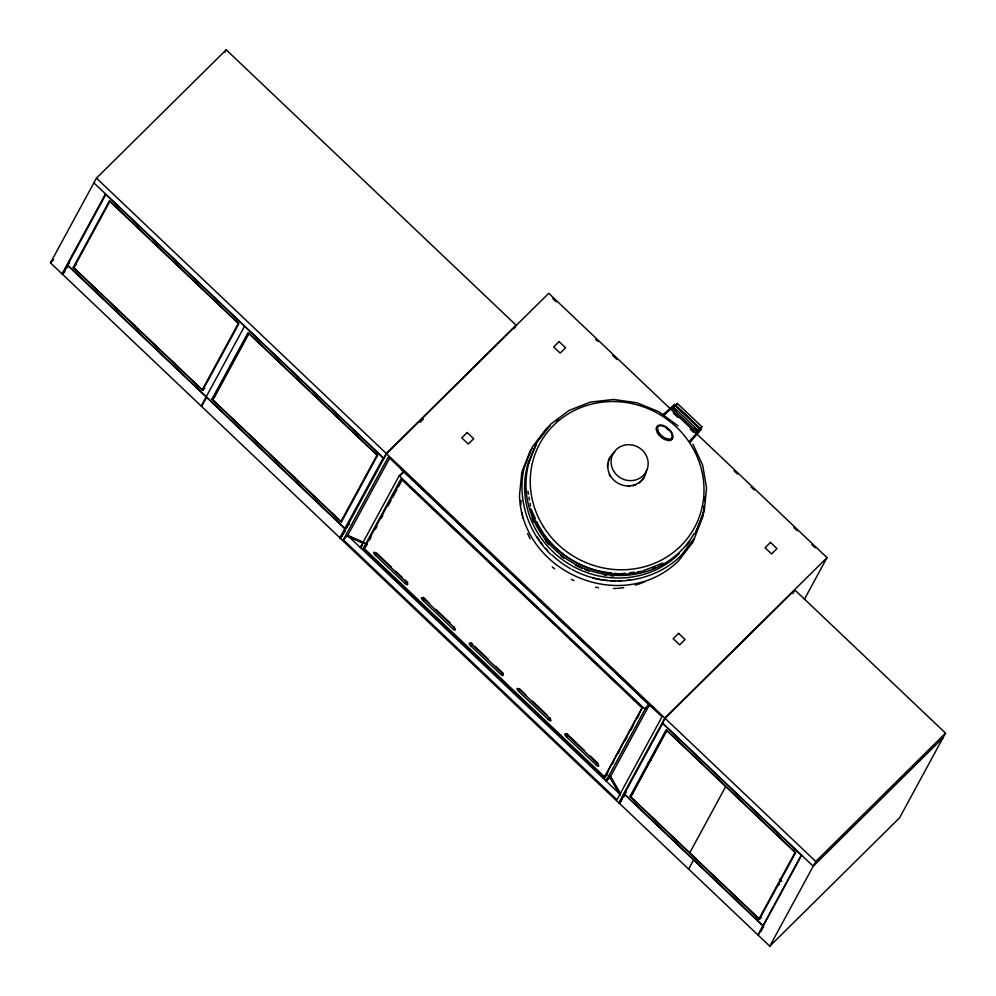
<?xml version="1.0" encoding="UTF-8"?>
<svg xmlns="http://www.w3.org/2000/svg" width="996" height="996" viewBox="0 0 996 996"><rect width="100%" height="100%" fill="white"/><g stroke="black" fill="none" stroke-linecap="round" stroke-linejoin="round"><path stroke-width="1.49" d="M520.559 505.806L521.107 500.39M703.388 511.857L702.89 516.675L692.818 542.322L678.612 560.773C622.737 615.603 522.078 572.837 519.476 495.585L521.804 472.266L530.221 450.889L532.088 448.461M703.699 508.794L703.998 505.744M704.608 499.631L704.919 496.568M704.035 507.176L703.425 513.214L695.146 534.23M704.633 501.125L705.093 496.593M528.627 463.215L536.956 442.1M65.35 270.601L62.051 273.875L50.46 262.857L96.45 178.147L226.216 49.8L516.077 325.169L514.16 328.692M62.051 273.875L105.489 193.871M345.326 530.856L340.321 538.214L62.511 274.311L67.479 265.173L69.645 263.031M66.807 268.248L68.226 265.646M73.243 267.501L109.46 200.794L238.853 323.712L202.636 390.432L73.243 267.501L76.48 264.289M224.934 52.153L226.216 49.8M201.192 406.044L206.147 396.906M206.247 396.719L244.518 326.24M201.653 406.48L206.608 397.342M211.911 399.234L248.129 332.527L377.534 455.446L341.304 522.165L211.911 399.234L215.161 396.035M212.945 399.931L249.012 333.498M340.943 521.53L376.961 455.197M339.86 537.778L344.815 528.639L349.322 524.095M340.321 538.214L345.288 529.075L347.442 526.946M516.077 325.169L386.311 453.516L383.759 458.222L93.885 182.853M804.37 599.38L827.016 557.648L548.746 293.297L386.548 453.728L340.508 538.537L618.777 802.888L622.089 799.614M343.334 539.795L388.353 456.878L661.991 716.821L616.972 799.738L343.334 539.795L347.766 535.325L364.748 542.895M389.635 458.197L347.654 535.512L619.699 793.949M363.142 548.622L401.002 478.889L642.171 707.994L604.311 777.727L363.142 548.622L367.474 544.339M641.586 708.803L604.622 776.892L364.15 548.447L401.849 479.001M369.578 539.919L371.047 537.205M375.492 529.025L376.961 526.311M381.406 518.144L382.875 515.418M388.054 505.881L391.017 500.44M392.486 497.714L396.931 489.546M398.4 486.82L402.098 480.01M673.881 405.82L674.628 404.463L700.947 429.463L690.303 441.925M672.661 408.808L675.313 405.409L699.877 428.741L698.955 430.446L697.237 432.14L672.661 408.808L675.313 405.409M690.589 440.693L700.238 429.351L674.753 405.148L662.776 416.316M676.396 405.123L677.317 403.43L701.881 426.761L700.96 428.454M697.237 432.14L699.877 428.741M606.352 775.174L607.821 772.448M612.266 764.281L613.748 761.554M618.18 753.387L619.661 750.66M624.828 741.136L627.044 737.052M630.742 730.242L632.958 726.159M637.403 717.992L638.872 715.265M362.482 545.223L360.315 547.364L399.197 475.752L645.01 709.264L606.128 780.864L610.448 776.594L649.33 704.981L403.529 471.469L399.097 475.939M618.777 802.888L664.818 718.079L827.016 557.648M801.631 855.191L758.193 935.182L769.784 946.2L899.55 817.853L945.54 733.143L794.808 589.956L665.054 718.303L662.489 723.009L813.222 866.209L942.988 737.862M624.255 794.086L762.924 925.819L757.956 934.97L619.288 803.237L624.255 794.086L626.409 791.957M624.355 793.899L662.626 723.42L801.294 855.153L763.023 925.633L623.894 793.463M619.524 803.448L624.48 794.31M623.583 797.173L625.002 794.559M630.02 796.427L666.237 729.719L795.63 852.638L759.413 919.345L630.02 796.427L633.257 793.214M630.817 796.9L666.884 730.466M792.891 593.492L794.808 589.956M689.718 852.85L725.785 786.417M688.622 869.097L693.59 859.959M760.832 931.521L763.671 926.292M769.784 946.2L815.774 861.49L945.54 733.143M695.918 531.74L704.284 510.637L706.562 487.903L702.678 465.306L692.942 444.166M535.201 444.303L549.008 426.276M534.877 444.814L550.788 424.097L568.915 410.514L590.292 402.11L613.586 399.471L636.917 402.77L658.879 411.759L677.965 425.84M680.579 556.166L694.498 537.977M689.344 441.564L700.238 429.351M690.054 441.676L700.947 429.463M50.46 262.857L53.759 259.595M62.511 274.311L64.678 272.169M202.636 390.432L204.803 388.291M230.026 365.881L232.18 363.739M420.051 422.329L423.35 419.067M399.657 476.188L403.99 471.917M364.312 543.318L347.231 535.948L363.689 542.895M360.415 547.165L362.581 545.036M364.15 548.447L365.881 546.729M375.38 555.258A2.888 0.934 45.3 0 1 373.761 552.431A2.888 0.934 45.3 0 1 376.301 553.564L405.982 581.764A2.888 0.934 45.3 0 1 407.613 584.59A2.888 0.934 45.3 0 1 405.061 583.457L375.38 555.258L377.111 553.552L391.403 567.122M405.061 583.457L406.791 581.751L404.6 579.66M423.151 600.638A2.888 0.934 45.3 0 1 421.532 597.812A2.888 0.934 45.3 0 1 424.072 598.945L453.753 627.144A2.888 0.934 45.3 0 1 455.384 629.97A2.888 0.934 45.3 0 1 452.831 628.837L423.151 600.638L424.881 598.932A2.888 0.934 45.3 0 1 423.537 597.276M677.317 403.43L675.599 405.123L700.163 428.467L701.881 426.761M452.831 628.837L454.562 627.131M470.921 646.018A2.888 0.934 45.3 0 1 469.29 643.192A2.888 0.934 45.3 0 1 471.843 644.325L501.523 672.524A2.888 0.934 45.3 0 1 503.154 675.35A2.888 0.934 45.3 0 1 500.602 674.217L470.921 646.018L472.652 644.312A2.888 0.934 45.3 0 1 472.129 643.765M500.602 674.217L502.333 672.512L495.734 666.237M518.692 691.398A2.888 0.934 45.3 0 1 517.061 688.572A2.888 0.934 45.3 0 1 519.613 689.705L549.294 717.904A2.888 0.934 45.3 0 1 550.925 720.731A2.888 0.934 45.3 0 1 548.373 719.598L518.692 691.398L520.422 689.693A2.888 0.934 45.3 0 1 519.439 688.585M548.373 719.598L550.103 717.892M566.463 736.779A2.888 0.934 45.3 0 1 564.832 733.952A2.888 0.934 45.3 0 1 567.384 735.085L597.065 763.285A2.888 0.934 45.3 0 1 598.696 766.111A2.888 0.934 45.3 0 1 596.143 764.978L566.463 736.779L568.193 735.073L584.677 750.735M644.537 708.816L648.869 704.533M644.898 709.451L649.33 704.981M596.143 764.978L597.874 763.272L590.18 755.964M604.311 777.727L607.56 774.515M605.655 780.428L609.988 776.145L610.448 776.594M606.228 780.677L610.548 776.407L620.62 793.924M648.122 763.073L651.372 759.861M619.288 803.237L621.454 801.095M777.515 885.992L779.681 883.85M759.413 919.345L761.579 917.204M662.253 415.257L674.628 404.463M662.39 415.942L674.753 405.148M550.215 425.728L546.343 428.654L532.437 446.843L524.008 468.369C517.111 499.506 528.216 532.35 550.813 554.473M556.366 421.109L558.831 419.266M680.417 556.316C657.285 578.327 623.409 585.86 592.72 578.041M643.204 570.795L662.875 563.064M620.533 573.758L625.115 573.235M629.684 572.712L634.265 572.19M637.316 571.841L641.885 571.318M642.582 571.667C595.957 583.034 544.737 554.311 530.27 508.52M611.32 572.837C579.921 570.422 549.817 550.203 536.72 521.468M614.395 573.273L619.014 573.933M347.691 536.383L363.254 543.318M653.476 707.06L648.433 704.969L654.459 708.119M673.595 407.103L698.159 430.446M552.805 298.588L556.191 301.788M595.596 339.238L597.849 341.367M612.49 355.273L616.997 359.556M673.296 413.041L677.803 417.324M690.191 429.089L693.565 432.301M734.102 470.809L737.488 474.021M750.996 486.857L754.37 490.069M793.787 527.507L797.161 530.719M811.802 544.625L815.189 547.825M96.45 178.147L386.311 453.516M386.548 453.728L664.818 718.079M665.054 718.303L815.774 861.49M377.484 455.546L248.49 333.162L212.484 399.496L341.416 521.966M402.969 480.072L415.332 491.812M418.706 495.012L441.178 516.364M445.673 520.634L459.156 533.445M465.904 539.844L477.134 550.527M481.628 554.797L493.991 566.537M497.365 569.737L502.98 575.078M505.233 577.207L520.958 592.159M525.452 596.43L537.815 608.17M543.442 613.499L555.793 625.251M559.167 628.451L572.65 641.262M574.904 643.391L581.639 649.803M585.013 653.003L599.617 666.884M605.244 672.213L616.474 682.895M622.102 688.224L634.452 699.976M637.826 703.176L642.32 707.446M779.42 879.269L781.661 881.398M395.798 571.306L402.396 577.568M424.881 598.932L429.276 603.103M435.875 609.378L450.167 622.948M474.855 646.404L488.04 658.929M520.422 689.693L525.913 694.909M532.511 701.184L546.804 714.755M67.479 265.173L345.288 529.075M609.988 776.145L620.06 793.675M620.184 794.347L609.552 776.581L620.396 795.443M401.226 468.294L403.554 472.341L400.666 468.045M530.943 508.944L535.437 518.679M527.917 491.202L528.428 494.178M528.938 497.153L529.449 500.117M529.959 503.092L530.47 506.068M672.375 436.236L671.379 432.911A9.088 4.868 40.2 0 0 664.93 426.786L661.207 425.616A8.628 4.619 40.2 0 0 657.46 428.579L658.456 431.903A9.088 4.868 40.2 0 0 664.905 438.028L668.64 439.199A8.628 4.619 40.2 0 0 672.375 436.236M471.668 643.204A2.888 0.934 45.3 0 1 471.307 642.657M503.441 673.383A2.888 0.934 45.3 0 1 502.893 672.997M377.111 553.552A2.888 0.934 45.3 0 1 376.588 553.004M407.899 582.623A2.888 0.934 45.3 0 1 407.352 582.237M568.193 735.073A2.888 0.934 45.3 0 1 567.67 734.525M567.21 733.965A2.888 0.934 45.3 0 1 566.849 733.417M645.284 581.49A86.727 81.747 28.5 0 1 635.324 585.125M623.77 587.665A86.727 81.747 28.5 0 1 613.461 588.561M598.484 587.702A86.727 81.747 28.5 0 1 595.546 587.242M573.957 580.593A86.727 81.747 28.5 0 1 571.243 579.323M554.61 568.841A86.727 81.747 28.5 0 1 552.294 566.948M530.121 538.886A86.727 81.747 28.5 0 1 527.656 533.52M522.875 518.094A86.727 81.747 28.5 0 1 521.892 512.367M658.53 425.915A9.375 5.03 40.2 0 0 656.14 429.015L657.223 432.638A9.885 5.291 40.2 0 0 664.245 439.311L668.304 440.568A9.375 5.03 40.2 0 0 672.362 437.356M666.361 428.355A9.885 5.291 40.2 0 1 668.316 429.973M644.275 477.121A19.783 18.65 28.5 0 1 638.436 483.309M636.282 484.517A19.783 18.65 28.5 0 1 632.746 485.774M630.256 486.222A19.783 18.65 28.5 0 1 627.717 486.347M610.461 476.648A19.783 18.65 28.5 0 1 609.253 474.407M607.51 467.149A19.783 18.65 28.5 0 1 607.747 463.464M608.319 461.086A19.783 18.65 28.5 0 1 609.789 457.724M689.78 540.903A90.536 85.345 28.5 0 1 686.281 545.758M679.334 553.564A90.536 85.345 28.5 0 1 568.616 563.786A90.536 85.345 28.5 0 1 528.963 460.7M533.657 449.706A90.536 85.345 28.5 0 1 535.064 447.104M694.274 533.296A90.536 85.345 28.5 0 1 573.385 563.238A90.536 85.345 28.5 0 1 536.446 444.552M613.735 575.987A90.536 85.345 28.5 0 1 610.809 575.763M606.415 575.24A90.536 85.345 28.5 0 1 603.489 574.779M589.246 571.156A90.536 85.345 28.5 0 1 585.063 569.625M582.311 568.504A90.536 85.345 28.5 0 1 575.601 565.317M564.284 558.37A90.536 85.345 28.5 0 1 560.711 555.693M548.908 544.638A90.536 85.345 28.5 0 1 546.02 541.276M533.981 522.253A90.536 85.345 28.5 0 1 532.113 517.995M547.202 542.036A90.449 85.27 28.5 0 1 544.426 538.587M655.443 567.546A89.777 84.635 28.5 0 1 652.641 568.741M646.591 469.813A19.721 18.588 28.5 0 1 618.08 483.272A19.721 18.588 28.5 0 1 614.843 451.96M630.468 579.797A89.316 84.199 28.5 0 1 627.43 580.22M621.305 580.768A89.316 84.199 28.5 0 1 618.242 580.88M615.192 580.88A89.316 84.199 28.5 0 1 610.598 580.705M607.523 580.444A89.316 84.199 28.5 0 1 572.065 569.563M570.72 568.816A89.316 84.199 28.5 0 1 551.983 554.984M547.638 550.589A89.316 84.199 28.5 0 1 545.571 548.273M542.621 544.663A89.316 84.199 28.5 0 1 540.766 542.185M538.998 539.67A89.316 84.199 28.5 0 1 537.342 537.105M674.441 409.207L676.197 410.875L674.516 409.144M694.623 428.38L696.378 430.048L694.623 428.38M105.85 194.506L67.579 264.986L344.927 528.453L383.186 457.973L105.85 194.506M109.871 201.329L73.804 267.75L202.275 389.797L238.343 323.364L109.871 201.329M666.598 730.342L630.58 796.676L759.052 918.723L795.069 852.389L666.598 730.342M467.186 432.525L461.771 437.879L468.269 444.042L473.673 438.701L467.186 432.525M559.092 341.616L553.689 346.969L560.188 353.132L565.591 347.791L559.092 341.616M678.562 633.344L673.159 638.685L679.646 644.86L685.061 639.507L678.562 633.344M770.481 542.422L765.077 547.775L771.564 553.938L776.98 548.597L770.481 542.422M662.838 425.417L660.871 425.031A9.375 5.03 40.2 0 0 656.812 428.243L657.895 431.853A9.885 5.291 40.2 0 0 664.905 438.526L668.963 439.784A9.375 5.03 40.2 0 0 673.035 436.572L671.951 432.961A9.885 5.291 40.2 0 0 664.93 426.288L662.838 425.417M543.442 526.647A88.009 82.954 28.5 0 0 693.838 528.789A88.009 82.954 28.5 0 0 614.109 401.537A88.009 82.954 28.5 0 0 543.442 526.647M613.872 471.432A18.8 17.716 28.5 0 0 645.993 471.892A18.8 17.716 28.5 0 0 628.962 444.702A18.8 17.716 28.5 0 0 613.872 471.432"/></g></svg>
